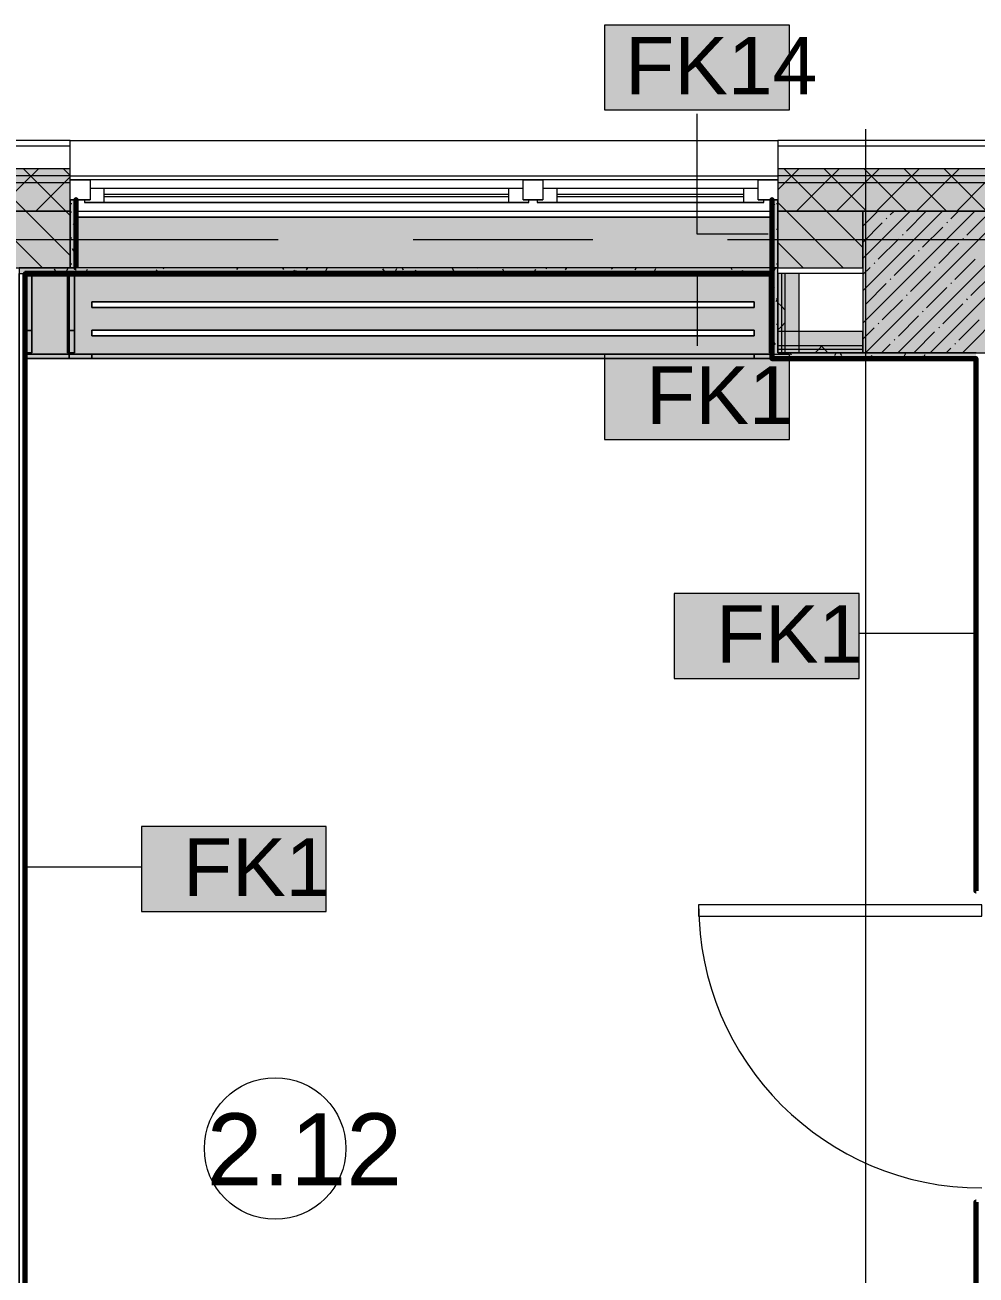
# Model space of a CAD drawing. Header units: millimetres. Extents: x -3817 to 677485, y -22715 to 103890.
# Drawn here: x 404973 to 408333, y 25262 to 29676 of the extents above; entities that cross this region are included whole.
import ezdxf

# ---------------------------------------------------------------- set-up
doc = ezdxf.new("R2010")
doc.units = ezdxf.units.MM
doc.layers.add('PDF _Геометрия', color=7, linetype='Continuous', true_color=0x1d1d1d)
doc.layers.add('PDF _Сплошная заливка', color=7, linetype='Continuous', true_color=0xffffff)
doc.layers.add('PDF _Текст', color=7, linetype='Continuous')
doc.styles.add('PDF GOST-Common', font='arial.ttf')

msp = doc.modelspace()

# ---------------------------------------------------------------- hatches: boundary and pattern name
at = {"layer": 'PDF _Сплошная заливка', "transparency": 33554559}
h = msp.add_hatch(color=256, dxfattribs=at)
h.paths.add_polyline_path([(412423.6, 29119), (412423.6, 29169), (407632.9, 29169), (407632.9, 29119), (412021.4, 29119)], flags=0)
h.paths.add_polyline_path([(405132.9, 29119), (405132.9, 29169), (403622.9, 29169), (403622.9, 29119), (404519.5, 29119)], flags=0)
h.paths.add_polyline_path([(401518.8, 29119), (401522.9, 29119), (401522.9, 29169), (396142.9, 29169), (396142.9, 29119), (400768.6, 29119)], flags=0)
h.paths.add_polyline_path([(392238.1, 29119), (392542.9, 29119), (392542.9, 29169), (391462.9, 29169), (391462.9, 29119)], flags=0)
h.paths.add_polyline_path([(383514.3, 29119), (384442.9, 29119), (384442.9, 29169), (383192.8, 29169), (383192.8, 29119)], flags=0)
h.paths.add_polyline_path([(393442.9, 29119), (395242.9, 29119), (395242.9, 29169), (393442.9, 29169)], flags=0)
h.paths.add_polyline_path([(388322.9, 29119), (388322.9, 29169), (387142.9, 29169), (387142.9, 29119), (388038.1, 29119)], flags=0)
h.paths.add_polyline_path([(376943.2, 29119), (378043.1, 29119), (378043.1, 29169), (376943.2, 29169)], flags=0)
h.paths.add_polyline_path([(376043.2, 29119), (376043.2, 29169), (374789.9, 29169), (374789.9, 29119), (376012.5, 29119)], flags=0)
h.paths.add_polyline_path([(382292.8, 29119), (382292.8, 29169), (381143.1, 29169), (381143.1, 29119), (382013.9, 29119)], flags=0)
h.paths.add_polyline_path([(371511.3, 29119), (371689.9, 29119), (371689.9, 29169), (369292.9, 29169), (369292.9, 29119), (370011, 29119)], flags=0)
h = msp.add_hatch(color=256, dxfattribs=at)
h.paths.add_polyline_path([(412423.6, 29019), (412423.6, 29119), (407632.9, 29119), (407632.9, 29019), (412021.4, 29019)], flags=0)
h.paths.add_polyline_path([(401322.9, 29019), (401522.9, 29019), (401522.9, 29119), (396142.9, 29119), (396142.9, 29019), (400822.9, 29019)], flags=0)
h.paths.add_polyline_path([(404032.9, 29019), (405132.9, 29019), (405132.9, 29119), (403622.9, 29119), (403622.9, 29019), (403769.4, 29019)], flags=0)
h.paths.add_polyline_path([(394042.9, 29019), (395242.9, 29019), (395242.9, 29119), (393442.9, 29119), (393442.9, 29019), (394016.9, 29019)], flags=0)
h.paths.add_polyline_path([(392542.9, 29019), (392542.9, 29119), (391462.9, 29119), (391462.9, 29019), (392516.6, 29019)], flags=0)
h.paths.add_polyline_path([(388038.1, 29019), (388322.9, 29019), (388322.9, 29119), (387142.9, 29119), (387142.9, 29019), (388015.4, 29019)], flags=0)
h.paths.add_polyline_path([(381143.1, 29019), (382292.8, 29019), (382292.8, 29119), (381143.1, 29119)], flags=0)
h.paths.add_polyline_path([(369342.9, 29019), (371689.9, 29019), (371689.9, 29119), (369342.9, 29119)], flags=0)
h.paths.add_polyline_path([(383514.3, 29019), (384442.9, 29019), (384442.9, 29119), (383192.8, 29119), (383192.8, 29019)], flags=0)
h.paths.add_polyline_path([(377647.7, 29019), (378043.1, 29019), (378043.1, 29119), (376943.2, 29119), (376943.2, 29019), (377512.8, 29019)], flags=0)
h.paths.add_polyline_path([(374789.9, 29019), (376043.2, 29019), (376043.2, 29119), (374789.9, 29119)], flags=0)
for points in [[(405132.9, 28819), (405152.9, 28819), (405152.9, 29059), (405132.9, 29059), (405132.9, 28870)], [(407612.9, 28819), (407632.9, 28819), (407632.9, 29059), (407612.9, 29059), (407612.9, 28870)], [(407932.9, 28519), (408432.9, 28519), (408432.9, 29019), (407932.9, 29019), (407932.9, 28819)], [(406019.9, 28799), (407612.9, 28799), (407612.9, 28819), (404952.9, 28819), (404952.9, 28799), (405269.7, 28799)]]:
    msp.add_hatch(color=256, dxfattribs=at).paths.add_polyline_path(points)
h = msp.add_hatch(color=256, dxfattribs=at)
h.paths.add_polyline_path([(411482.9, 28819), (411482.9, 29019), (408432.9, 29019), (408432.9, 28819), (411383.6, 28819)], flags=0)
h.paths.add_polyline_path([(404894.6, 28819), (405132.9, 28819), (405132.9, 29019), (404532.9, 29019), (404532.9, 28819), (404872.9, 28819)], flags=0)
h.paths.add_polyline_path([(407632.9, 28819), (407932.9, 28819), (407932.9, 29019), (407632.9, 29019), (407632.9, 28870)], flags=0)
h.paths.add_polyline_path([(400791.9, 28819), (400822.9, 28819), (400822.9, 29019), (398092.9, 29019), (398092.9, 28819), (400768.6, 28819)], flags=0)
h.paths.add_polyline_path([(401322.9, 28819), (401522.9, 28819), (401522.9, 29019), (401322.9, 29019), (401322.9, 28870)], flags=0)
h.paths.add_polyline_path([(397017.7, 28819), (397592.9, 28819), (397592.9, 29019), (396142.9, 29019), (396142.9, 28819)], flags=0)
h.paths.add_polyline_path([(403769.4, 28819), (404032.9, 28819), (404032.9, 29019), (403622.9, 29019), (403622.9, 28819)], flags=0)
h.paths.add_polyline_path([(394042.9, 28819), (395242.9, 28819), (395242.9, 29019), (394042.9, 29019)], flags=0)
h.paths.add_polyline_path([(384442.9, 28819), (384442.9, 29019), (383192.8, 29019), (383192.8, 28819), (383514.3, 28819)], flags=0)
h.paths.add_polyline_path([(392542.9, 28819), (392542.9, 29019), (391442.9, 29019), (391442.9, 28819), (392516.6, 28819)], flags=0)
h.paths.add_polyline_path([(387142.9, 28819), (388342.9, 28819), (388342.9, 29019), (387142.9, 29019)], flags=0)
h.paths.add_polyline_path([(381143.1, 28819), (382292.8, 28819), (382292.8, 29019), (381143.1, 29019)], flags=0)
h.paths.add_polyline_path([(377647.7, 28819), (378043.1, 28819), (378043.1, 29019), (377647.7, 29019)], flags=0)
at = {"layer": 'PDF _Сплошная заливка', "true_color": 0xeae6de, "transparency": 33554559}
for points in [[(407520.3, 28819), (407611.9, 28819), (407611.9, 28998), (405153.9, 28998), (405153.9, 28819), (406019.9, 28819)], [(405129.1, 28514.1), (405128.9, 28518), (405123.5, 28518), (405123.5, 28798), (404997.5, 28798), (404997.5, 28518), (404978.9, 28518), (404978.9, 28514.4), (405128.9, 28514.1)]]:
    msp.add_hatch(color=254, dxfattribs=at).paths.add_polyline_path(points)
at = {"layer": 'PDF _Сплошная заливка', "true_color": 0xf4f2ee, "transparency": 33554559}
h = msp.add_hatch(color=7, dxfattribs=at)
h.paths.add_polyline_path([(404978.9, 28498.4), (405128.9, 28498.4), (405128.9, 28514.4), (404978.9, 28514.1)], flags=0)
h.paths.add_polyline_path([(405123.5, 28518), (405129.1, 28518), (405128.9, 28798), (405123.5, 28798), (405123.5, 28578.1)], flags=0)
h.paths.add_polyline_path([(404978.9, 28518), (404997.5, 28518), (404997.5, 28798), (404978.9, 28798), (404978.9, 28578.1)], flags=0)
at = {"layer": 'PDF _Сплошная заливка', "true_color": 0xeae6de, "transparency": 33554559}
h = msp.add_hatch(color=254, dxfattribs=at)
h.paths.add_polyline_path([(405128.9, 28498.1), (407611.9, 28499), (407611.9, 28798), (405128.9, 28798), (405128.9, 28636.4)], flags=0)
h.paths.add_polyline_path([(405208.9, 28578.1), (405208.9, 28598.1), (407549.1, 28598.1), (407549.1, 28578.1), (405269.7, 28578.1)], flags=0)
h.paths.add_polyline_path([(405208.9, 28678.1), (405208.9, 28698.1), (407549.1, 28698.1), (407549.1, 28678.1), (405269.7, 28678.1)], flags=0)

# ---------------------------------------------------------------- linework, layer by layer
at = {"layer": 'PDF _Геометрия', "color": 7, "lineweight": 9}
for points in [[(407673.7, 29676.4), (407020.6, 29676.4), (407020.6, 29376.4), (407673.7, 29376.4)], [(405132.9, 29019), (404532.9, 29019)], [(407932.9, 29019), (407632.9, 29019)], [(408432.9, 28519), (408432.9, 28819), (408432.9, 29019), (407932.9, 29019), (407932.9, 28819), (407932.9, 28519)], [(407673.7, 28512.6), (407020.6, 28512.6), (407020.6, 28212.6), (407673.7, 28212.6)], [(407919.9, 27668.8), (407266.8, 27668.8), (407266.8, 27368.8), (407919.9, 27368.8)], [(406037.5, 26845.5), (405384.3, 26845.5), (405384.3, 26545.5), (406037.5, 26545.5)]]:
    msp.add_lwpolyline(points, close=True, dxfattribs=at)
for points in [[(407597.9, 28938), (407347.2, 28938), (407347.2, 29362.5)], [(405132.9, 29249), (403622.9, 29249)], [(412423.6, 29249), (407632.9, 29249)], [(405132.9, 29169), (403622.9, 29169)], [(405132.9, 29144), (403622.9, 29144)], [(412423.6, 29169), (407632.9, 29169)], [(412423.6, 29144), (407632.9, 29144)], [(405132.9, 29119), (403622.9, 29119)], [(412423.6, 29119), (407632.9, 29119)], [(404872.9, 28819), (404952.9, 28819), (404972.9, 28819), (405132.9, 28819), (404952.9, 28819), (404952.9, 28799)], [(407347.2, 28798.5), (407347.2, 28542.7)], [(407645.4, 28799), (407645.4, 28519)], [(407657.9, 28799), (407657.9, 28519)], [(407632.9, 28544), (407932.9, 28544)], [(407632.9, 28531.5), (407932.9, 28531.5)], [(407612.9, 28499), (408331.9, 28499)], [(408332.4, 27526.9), (407919.9, 27526.9)], [(404973.4, 26703.6), (405384.3, 26703.6)]]:
    msp.add_lwpolyline(points, dxfattribs=at)
at = {"layer": 'PDF _Геометрия', "color": 253, "lineweight": 9, "true_color": 0xaaaaaa}
for points in [[(407942.9, 24979.7), (407942.9, 26809.1), (407942.9, 29309.1)], [(407632.9, 29129), (405132.9, 29129)], [(405132.9, 29059), (405202.9, 29059)], [(405252.9, 29079), (406682.9, 29079)], [(406682.9, 29069), (405252.9, 29069)], [(406732.9, 29059), (406802.9, 29059)], [(406852.9, 29079), (407512.9, 29079)], [(407512.9, 29069), (406852.9, 29069)], [(407562.9, 29059), (407632.9, 29059)], [(404280, 28919), (405867.5, 28919)], [(406343.8, 28919), (406978.8, 28919)], [(407455, 28919), (409482.9, 28919), (411982.9, 28919)]]:
    msp.add_lwpolyline(points, dxfattribs=at)
at = {"layer": 'PDF _Геометрия', "color": 9, "lineweight": 9, "true_color": 0xc0c0c0}
for points in [[(408332.9, 28519), (407632.9, 28519), (407632.9, 28819), (407612.9, 28819), (405132.9, 28819), (405132.9, 29019), (405132.9, 29269), (403622.9, 29269)], [(405132.9, 29059), (405132.9, 29269), (407632.9, 29269), (407632.9, 29059)], [(412423.6, 29269), (407632.9, 29269), (407632.9, 29019), (407632.9, 28819), (407932.9, 28819), (407932.9, 29019), (408432.9, 29019)], [(405153.9, 29019), (407611.9, 29019)], [(404952.9, 28819), (404952.9, 20719), (404952.9, 28799), (407612.9, 28799), (407612.9, 28519), (407612.9, 28499)], [(407932.9, 28799), (407632.9, 28799)]]:
    msp.add_lwpolyline(points, dxfattribs=at)
at = {"layer": 'PDF _Геометрия', "lineweight": 9}
for points in [[(405034.7, 28819), (404834.7, 29019), (404734.7, 29119), (404684.7, 29169)], [(405132.9, 28862.2), (404976.1, 29019), (404876.1, 29119), (404826.1, 29169)], [(404870.3, 29019), (404970.3, 29119), (405020.3, 29169)], [(405132.9, 29003.6), (405117.5, 29019), (405017.5, 29119), (404967.5, 29169)], [(405011.7, 29019), (405111.7, 29119), (405132.9, 29140.2)], [(405132.9, 29145.1), (405109, 29169)], [(407632.9, 29094.6), (407657.3, 29119), (407707.3, 29169)], [(407932.9, 28890.7), (407804.5, 29019), (407704.5, 29119), (407654.5, 29169)], [(407698.7, 29019), (407798.7, 29119), (407848.7, 29169)], [(407946, 29019), (407846, 29119), (407796, 29169)], [(407840.2, 29019), (407940.2, 29119), (407990.2, 29169)], [(408087.4, 29019), (407987.4, 29119), (407937.4, 29169)], [(407981.6, 29019), (408081.6, 29119), (408131.6, 29169)], [(408228.8, 29019), (408128.8, 29119), (408078.8, 29169)], [(408123, 29019), (408223, 29119), (408273, 29169)], [(408370.2, 29019), (408270.2, 29119), (408220.2, 29169)], [(408264.4, 29019), (408364.4, 29119), (408414.4, 29169)], [(407863.1, 28819), (407663.1, 29019), (407632.9, 29049.2)], [(407932.9, 28965.9), (407986, 29019)], [(407932.9, 28851.8), (408100.1, 29019)], [(407932.9, 28737.8), (408214.1, 29019)], [(407932.9, 28623.7), (408328.2, 29019)], [(407942.2, 28519), (408432.9, 29009.7)], [(408029.8, 29005.7), (408043.1, 29019)], [(408086.8, 28948.7), (408157.1, 29019)], [(408243.6, 28991.4), (408271.2, 29019)], [(408300.6, 28934.4), (408371.9, 29005.7)], [(407932.9, 28908.8), (408001.2, 28977.2)], [(408015.5, 28991.4), (408017.9, 28993.8)], [(408143.8, 28891.7), (408215.1, 28962.9)], [(408229.3, 28977.2), (408231.7, 28979.6)], [(407987, 28848.9), (408058.3, 28920.2)], [(408072.5, 28934.4), (408074.9, 28936.8)], [(408286.4, 28920.2), (408288.7, 28922.5)], [(407721.7, 28819), (407632.9, 28907.8)], [(408056.3, 28519), (408432.9, 28895.6)], [(408129.6, 28877.4), (408131.9, 28879.8)], [(408200.8, 28834.6), (408272.1, 28905.9)], [(407972.7, 28834.6), (407975.1, 28837)], [(408044, 28791.9), (408115.3, 28863.1)], [(408257.9, 28777.6), (408329.1, 28848.9)], [(407932.9, 28794.8), (407958.5, 28820.4)], [(408101, 28734.8), (408172.3, 28806.1)], [(408186.6, 28820.4), (408188.9, 28822.7)], [(408314.9, 28720.6), (408386.2, 28791.9)], [(407944.2, 28692.1), (408015.5, 28763.3)], [(408029.8, 28777.6), (408032.1, 28780)], [(408158.1, 28677.8), (408229.3, 28749.1)], [(408170.3, 28519), (408432.9, 28781.6)], [(408243.6, 28763.3), (408246, 28765.7)], [(408001.2, 28635), (408072.5, 28706.3)], [(408086.8, 28720.6), (408089.2, 28722.9)], [(408300.6, 28706.3), (408303, 28708.7)], [(407657.9, 28670.7), (407645.4, 28683.2), (407632.9, 28695.7)], [(408143.8, 28663.6), (408146.2, 28665.9)], [(408215.1, 28620.8), (408286.4, 28692.1)], [(408284.4, 28519), (408432.9, 28667.5)], [(407632.9, 28599.6), (407645.4, 28612.1), (407657.9, 28624.6)], [(407987, 28620.8), (407989.4, 28623.2)], [(408058.3, 28578), (408129.6, 28649.3)], [(408200.8, 28606.5), (408203.2, 28608.9)], [(408272.1, 28563.8), (408343.4, 28635)], [(407932.9, 28566.7), (407972.7, 28606.5)], [(408044, 28563.8), (408046.4, 28566.1)], [(408115.3, 28521), (408186.6, 28592.3)], [(407764.4, 28519), (407776.9, 28531.5), (407789.4, 28544)], [(407809.6, 28519), (407797.1, 28531.5), (407784.6, 28544)], [(407999.3, 28519), (408029.8, 28549.5)], [(408227.4, 28519), (408243.6, 28535.2)], [(408257.9, 28549.5), (408260.2, 28551.9)]]:
    msp.add_lwpolyline(points, dxfattribs=at)
at = {"layer": 'PDF _Геометрия', "color": 116, "lineweight": 13, "true_color": 0x008040}
msp.add_lwpolyline([(405132.9, 29144), (407632.9, 29144)], dxfattribs=at)
at = {"layer": 'PDF _Геометрия', "color": 253, "lineweight": 13, "true_color": 0xaaaaaa}
for points in [[(405202.9, 29129), (405202.9, 29059), (405132.9, 29059), (405132.9, 29129)], [(405182.9, 29049), (406752.9, 29049), (406752.9, 29059), (406732.9, 29059), (406732.9, 29099), (405202.9, 29099), (405202.9, 29059), (405182.9, 29059)], [(406802.9, 29129), (406802.9, 29059), (406732.9, 29059), (406732.9, 29129)], [(406782.9, 29049), (407582.9, 29049), (407582.9, 29059), (407562.9, 29059), (407562.9, 29099), (406802.9, 29099), (406802.9, 29059), (406782.9, 29059)], [(407632.9, 29129), (407632.9, 29059), (407562.9, 29059), (407562.9, 29129)], [(407352.9, 26569), (407352.9, 26529), (408352.9, 26529), (408352.9, 26569)]]:
    msp.add_lwpolyline(points, close=True, dxfattribs=at)
for points in [[(405252.9, 29049), (405252.9, 29099)], [(406682.9, 29049), (406682.9, 29099)], [(406852.9, 29049), (406852.9, 29099)], [(407512.9, 29049), (407512.9, 29099)], [(406752.9, 29049), (405182.9, 29049)], [(407582.9, 29049), (406782.9, 29049)]]:
    msp.add_lwpolyline(points, dxfattribs=at)
at = {"layer": 'PDF _Геометрия', "color": 9, "lineweight": 9, "true_color": 0xc0c0c0}
for points in [[(405152.9, 28819), (405152.9, 29059), (405132.9, 29059), (405132.9, 28819)], [(407632.9, 28819), (407632.9, 29059), (407612.9, 29059), (407612.9, 28819)], [(407707.9, 28519), (407707.9, 28799), (407632.9, 28799), (407632.9, 28519)], [(407932.9, 28594), (407632.9, 28594), (407632.9, 28519), (407932.9, 28519)]]:
    msp.add_lwpolyline(points, close=True, dxfattribs=at)
at = {"layer": 'PDF _Геометрия', "color": 7, "lineweight": 70, "true_color": 0xffd2ff}
for points in [[(405153.9, 28819), (405153.9, 29059), (405152.9, 29059), (405152.9, 28819)], [(407612.9, 28819), (407612.9, 29059), (407611.9, 29059), (407611.9, 28819)]]:
    msp.add_lwpolyline(points, close=True, dxfattribs=at)
at = {"layer": 'PDF _Геометрия', "color": 253, "lineweight": 9, "true_color": 0x9b9b9b}
for points in [[(405132.9, 29046.2), (405138.9, 29046.2)], [(405137.9, 29013.4), (405132.9, 29022.1)], [(405152.2, 29046.9), (405147.2, 29038.2)], [(407621.6, 29039.6), (407616.6, 29048.3)], [(407628.2, 29046.2), (407632.9, 29046.2)], [(405148.1, 28978.8), (405143.1, 28970.1)], [(405132.9, 28924.3), (405138.9, 28924.3)], [(407614.6, 28930), (407612.9, 28932.8)], [(407616.6, 28926.3), (407612.9, 28919.8)], [(407628.2, 28954.8), (407632.9, 28954.8)], [(405146, 28877.4), (405141, 28886.1)], [(405132.9, 28832.8), (405138.9, 28832.8)], [(407618.6, 28861.9), (407613.6, 28870.6)], [(407628.2, 28832.8), (407632.9, 28832.8)], [(405006.9, 28802.4), (405016.9, 28802.4)], [(405082.1, 28805.3), (405077.1, 28814)], [(405083.1, 28805.2), (405079.5, 28799)], [(405098.3, 28802.4), (405108.4, 28802.4)], [(405120.9, 28799), (405118.7, 28802.8)], [(405124.7, 28816.4), (405119.7, 28807.7)], [(405159.3, 28802.4), (405169.3, 28802.4)], [(405191.3, 28799), (405186.7, 28806.9)], [(405192.7, 28812.3), (405187.7, 28803.6)], [(405311.7, 28802.4), (405321.7, 28802.4)], [(405367.3, 28799), (405364.4, 28803.9)], [(405403.1, 28802.4), (405413.2, 28802.4)], [(405438.5, 28811.2), (405433.4, 28802.5)], [(405463.9, 28814.5), (405461.3, 28819)], [(405494.6, 28802.4), (405504.6, 28802.4)], [(405506.5, 28807.1), (405501.8, 28799)], [(405543.2, 28799), (405542.1, 28800.9)], [(405677.4, 28802.4), (405687.5, 28802.4)], [(405724.5, 28819), (405720.8, 28812.6)], [(405768.9, 28802.4), (405778.9, 28802.4)], [(405829.9, 28802.4), (405839.9, 28802.4)], [(405887.3, 28812.6), (405883.6, 28819)], [(405929, 28801.5), (405923.9, 28810.2)], [(405929.9, 28809), (405924.9, 28800.3)], [(405970.9, 28819), (405966.5, 28811.5)], [(405982.2, 28802.4), (405992.3, 28802.4)], [(406039.6, 28816.1), (406034.6, 28807.4)], [(406073.7, 28802.4), (406083.7, 28802.4)], [(406165.1, 28802.4), (406175.2, 28802.4)], [(406201.1, 28817.8), (406200.4, 28819)], [(406242.7, 28806.6), (406237.7, 28815.4)], [(406285.3, 28815), (406280.3, 28806.3)], [(406310.8, 28810.7), (406306, 28819)], [(406352.4, 28799.6), (406347.4, 28808.3)], [(406348, 28802.4), (406358.1, 28802.4)], [(406353.4, 28810.9), (406348.3, 28802.2)], [(406439.5, 28802.4), (406449.5, 28802.4)], [(406488.5, 28807.7), (406483.4, 28816.4)], [(406500.4, 28802.4), (406510.5, 28802.4)], [(406569.2, 28819), (406567.7, 28816.3)], [(406652.8, 28802.4), (406662.9, 28802.4)], [(406666.2, 28804.8), (406661.1, 28813.5)], [(406704.7, 28799), (406702.8, 28802.3)], [(406735.2, 28801.6), (406733.6, 28799)], [(406744.2, 28802.4), (406754.3, 28802.4)], [(406775.1, 28799), (406770.8, 28806.4)], [(406776.8, 28812.8), (406771.8, 28804.1)], [(406815.6, 28819), (406813.4, 28815.2)], [(406835.7, 28802.4), (406845.7, 28802.4)], [(406886, 28819), (406881.4, 28811.2)], [(406951.1, 28799), (406948.5, 28803.4)], [(406980.9, 28800.6), (406980, 28799)], [(407018.6, 28802.4), (407028.6, 28802.4)], [(407048, 28814), (407045.1, 28819)], [(407110, 28802.4), (407120.1, 28802.4)], [(407127, 28799), (407126.2, 28800.4)], [(407132.2, 28818.8), (407127.2, 28810.1)], [(407171, 28802.4), (407181, 28802.4)], [(407200.2, 28814.7), (407195.2, 28806)], [(407323.4, 28802.4), (407333.4, 28802.4)], [(407414.8, 28802.4), (407424.9, 28802.4)], [(407471.4, 28812.1), (407467.4, 28819)], [(407506.2, 28802.4), (407516.3, 28802.4)], [(407513, 28801), (407508, 28809.7)], [(407582, 28805.4), (407578.3, 28799)], [(407623.7, 28816.6), (407618.7, 28807.9)], [(407619.6, 28748.6), (407614.6, 28739.8)], [(407630.8, 28706.9), (407625.7, 28698.2)], [(407628.2, 28710.9), (407632.9, 28710.9)], [(407628.2, 28619.5), (407632.9, 28619.5)], [(407623.8, 28548.2), (407618.8, 28556.9)], [(407618.5, 28502.8), (407616.3, 28499)], [(407680.7, 28510.6), (407675.8, 28519)], [(407837.8, 28517), (407832.8, 28508.3)], [(407858.4, 28507.6), (407853.4, 28516.3)], [(407898.6, 28499), (407895, 28505.2)], [(407968.1, 28500.5), (407963, 28509.2)], [(408041.9, 28504.7), (408038.6, 28499)], [(408083.6, 28515.9), (408078.5, 28507.2)], [(408144.9, 28499), (408140.7, 28506.3)], [(408151.6, 28511.8), (408146.6, 28503.1)], [(408240.2, 28516.9), (408239, 28519)], [(408320.9, 28499), (408318.4, 28503.3)]]:
    msp.add_lwpolyline(points, dxfattribs=at)
at = {"layer": 'PDF _Геометрия', "color": 8, "lineweight": 9, "true_color": 0x808080}
for points in [[(405153.9, 28998), (407611.9, 28998)], [(405128.9, 28798), (407611.9, 28798), (405128.9, 28798), (405128.9, 28498.1), (407612, 28498.1), (405128.9, 28498.1)], [(407549.1, 28698.1), (407549.1, 28678.1), (405208.9, 28678.1), (405208.9, 28698.1)], [(407549.1, 28698.1), (405208.9, 28698.1), (405208.9, 28678.1), (407549.1, 28678.1)], [(407549.1, 28598.1), (407549.1, 28578.1), (405208.9, 28578.1), (405208.9, 28598.1)], [(407549.1, 28598.1), (405208.9, 28598.1), (405208.9, 28578.1), (407549.1, 28578.1)], [(404978.9, 28518), (404978.9, 28498.4), (405128.9, 28498.4), (404978.9, 28498.4)]]:
    msp.add_lwpolyline(points, close=True, dxfattribs=at)
at = {"layer": 'PDF _Геометрия', "color": 231, "lineweight": 70, "true_color": 0xff80c0}
for points in [[(407612.9, 28499), (407612.9, 28819), (407611.9, 28819), (407611.9, 28799), (404972.9, 28799)], [(406382.9, 20739), (406383.9, 20739), (406383.9, 21039), (406383.9, 21040), (405842.9, 21040), (405841.9, 21040), (405841.9, 20740), (404973.9, 20740), (404973.9, 28798), (407611.9, 28798), (407611.9, 28499), (407611.9, 28498), (408331.9, 28498), (408331.9, 26619), (408332.9, 26619)], [(408332.9, 25519), (408331.9, 25519), (408331.9, 25140), (407912.9, 25140), (407911.9, 25140), (407911.9, 24599), (407911.9, 24598), (408331.9, 24598), (408331.9, 23399), (408332.9, 23399)]]:
    msp.add_lwpolyline(points, dxfattribs=at)
at = {"layer": 'PDF _Геометрия', "color": 9, "lineweight": 9, "true_color": 0xbfbfbf}
msp.add_lwpolyline([(404978.9, 28798), (404973.9, 28798)], close=True, dxfattribs=at)
for points in [[(404973.9, 28798), (404997.5, 28798)], [(404978.9, 28798), (404978.9, 28518), (404978.9, 28798)], [(404997.5, 28598), (404973.9, 28598), (404978.9, 28598)], [(405123.5, 28598), (405128.9, 28598)]]:
    msp.add_lwpolyline(points, dxfattribs=at)
at = {"layer": 'PDF _Геометрия', "color": 8, "lineweight": 9, "true_color": 0x808080}
for points in [[(404997.5, 28598), (404997.5, 28798), (404997.5, 28518), (404973.9, 28518), (404978.9, 28518)], [(405128.9, 28518), (405123.5, 28518), (405123.5, 28798), (405123.5, 28598)], [(404978.9, 28514.4), (404978.9, 28498.4), (404978.9, 28514.4), (405128.9, 28514.4), (405128.9, 28498.4)], [(405128.9, 28498.4), (404978.9, 28498.4), (405128.9, 28498.4)], [(405128.9, 28514.1), (405128.9, 28498.1)], [(407612, 28498.1), (405128.9, 28498.1), (407612, 28498.1)], [(407548.9, 28498.1), (405208.9, 28498.1), (407548.9, 28498.1)]]:
    msp.add_lwpolyline(points, dxfattribs=at)
at = {"layer": 'PDF _Геометрия', "color": 254, "lineweight": 9, "true_color": 0xd5d3cf}
for points in [[(404997.5, 28798), (404978.9, 28798)], [(405129.1, 28797.6), (405129.1, 28518)], [(407611.9, 28598), (407603.5, 28598)], [(405208.9, 28498.1), (405208.9, 28514.1)]]:
    msp.add_lwpolyline(points, close=True, dxfattribs=at)
at = {"layer": 'PDF _Геометрия', "color": 253, "lineweight": 9, "true_color": 0xaba79f}
for points in [[(404978.9, 28518), (404997.5, 28518), (404997.5, 28798), (404997.5, 28598)], [(405123.5, 28598), (405123.5, 28798), (405123.5, 28518), (405128.9, 28518), (405147.5, 28518), (405129.1, 28518)], [(405123.5, 28798), (405128.9, 28798)], [(405128.9, 28514.4), (404978.9, 28514.4)], [(405128.9, 28514.1), (407611.9, 28514.1), (405128.9, 28514.1)], [(407548.9, 28514.1), (405208.9, 28514.1), (407548.9, 28514.1)]]:
    msp.add_lwpolyline(points, dxfattribs=at)
at = {"layer": 'PDF _Геометрия', "color": 7, "lineweight": 9, "true_color": 0xf4f4f3}
for points in [[(405123.5, 28798), (405128.9, 28798)], [(405129.1, 28798), (405147.5, 28798)], [(407603.5, 28798), (407611.9, 28798)]]:
    msp.add_lwpolyline(points, dxfattribs=at)
at = {"layer": 'PDF _Геометрия', "color": 254, "lineweight": 9, "true_color": 0xeae9e7}
msp.add_lwpolyline([(405123.5, 28798), (405128.9, 28798), (405147.5, 28798), (405129.1, 28798)], dxfattribs=at)
at = {"layer": 'PDF _Геометрия', "color": 254, "lineweight": 9, "true_color": 0xdfdfdf}
msp.add_lwpolyline([(405123.5, 28798), (405128.9, 28798)], dxfattribs=at)
at = {"layer": 'PDF _Геометрия', "color": 9, "lineweight": 9, "true_color": 0xc1bbaf}
for points in [[(405128.9, 28798), (407611.9, 28798), (405128.9, 28798)], [(405128.9, 28798), (405147.5, 28798)], [(407603.5, 28798), (407611.9, 28798)]]:
    msp.add_lwpolyline(points, dxfattribs=at)
at = {"layer": 'PDF _Геометрия', "color": 253, "lineweight": 9, "true_color": 0xaba79f}
for points in [[(405147.5, 28518), (405147.5, 28797.2), (405147.5, 28598), (405147.5, 28797.2)], [(407603.5, 28518), (407603.5, 28798), (407603.5, 28598), (407603.5, 28798)], [(405129.1, 28514.1), (405129.1, 28518)], [(407611.9, 28518), (407603.5, 28518)]]:
    msp.add_lwpolyline(points, close=True, dxfattribs=at)
at = {"layer": 'PDF _Геометрия', "color": 9, "lineweight": 9, "true_color": 0xcbc7bf}
msp.add_lwpolyline([(407611.9, 28819), (405153.9, 28819)], dxfattribs=at)
at = {"layer": 'PDF _Геометрия', "color": 254, "lineweight": 9, "true_color": 0xeae9e7}
msp.add_lwpolyline([(407611.9, 28798), (407603.5, 28798)], close=True, dxfattribs=at)
at = {"layer": 'PDF _Геометрия', "color": 254, "lineweight": 9, "true_color": 0xd5d3cf}
for points in [[(404978.9, 28598), (404997.5, 28598)], [(405123.5, 28598), (405128.9, 28598), (405147.5, 28598), (405129.1, 28598)], [(405128.9, 28514.1), (405128.9, 28498.4), (405128.9, 28514.4)], [(407548.9, 28514.1), (407548.9, 28498.1), (407548.9, 28514.1)]]:
    msp.add_lwpolyline(points, dxfattribs=at)
at = {"layer": 'PDF _Геометрия', "color": 9, "lineweight": 9, "true_color": 0xcbc7bf}
msp.add_lwpolyline([(405129.1, 28514.1), (405129.1, 28498.6)], close=True, dxfattribs=at)
at = {"layer": 'PDF _Геометрия', "color": 231, "lineweight": 9, "true_color": 0xff80c0}
msp.add_lwpolyline([(408332.9, 26619), (408332.9, 28499), (408331.9, 28499), (407612.9, 28499)], dxfattribs=at)
at = {"layer": 'PDF _Геометрия', "color": 7, "lineweight": 9}
msp.add_circle((405856.7, 25708.5), 250, dxfattribs=at)
msp.add_circle((405856.7, 25708.5), 250, dxfattribs=at)
at = {"layer": 'PDF _Геометрия', "color": 253, "lineweight": 9, "true_color": 0xaaaaaa}
msp.add_arc((408352.9, 26569), 1000, 180, 269.9999, dxfattribs=at)
at = {"layer": 'PDF _Сплошная заливка', "lineweight": 9, "transparency": 33554559}
for points in [[(407673.7, 29676.4), (407020.6, 29676.4), (407673.7, 29376.4), (407020.6, 29376.4)], [(407673.7, 28512.6), (407020.6, 28512.6), (407673.7, 28212.6), (407020.6, 28212.6)], [(407919.9, 27668.8), (407266.8, 27668.8), (407919.9, 27368.8), (407266.8, 27368.8)], [(406037.5, 26845.5), (405384.3, 26845.5), (406037.5, 26545.5), (405384.3, 26545.5)]]:
    msp.add_solid(points, dxfattribs=at)
at = {"layer": 'PDF _Сплошная заливка', "color": 7, "lineweight": 35, "true_color": 0xffd2ff, "transparency": 33554559}
for points in [[(405152.9, 28819), (405153.9, 28819), (405152.9, 28870)], [(407611.9, 28819), (407612.9, 28819), (407611.9, 28870)]]:
    msp.add_solid(points, dxfattribs=at)
at = {"layer": 'PDF _Сплошная заливка', "color": 254, "lineweight": 35, "true_color": 0xffb9dc, "transparency": 33554559}
for points in [[(407611.9, 28798), (407611.9, 28799), (407520.3, 28798)], [(407612.9, 28819), (407611.9, 28819), (407611.9, 28799)], [(407611.9, 28499), (407612.9, 28499), (407611.9, 28798)], [(408331.9, 25140), (408332.9, 25140), (408331.9, 25519)]]:
    msp.add_solid(points, dxfattribs=at)
at = {"layer": 'PDF _Сплошная заливка', "lineweight": 35, "transparency": 33554559}
for points in [[(407632.9, 28519), (407632.9, 28819), (407612.9, 28519), (407612.9, 28819)], [(407632.9, 28519), (407645.4, 28519), (407632.9, 28799), (407645.4, 28799)], [(407645.4, 28519), (407657.9, 28519), (407645.4, 28799), (407657.9, 28799)], [(407632.9, 28531.5), (407932.9, 28531.5), (407632.9, 28544), (407932.9, 28544)], [(407632.9, 28519), (407932.9, 28519), (407632.9, 28531.5), (407932.9, 28531.5)], [(407612.9, 28499), (408332.9, 28499), (407612.9, 28519), (408332.9, 28519)]]:
    msp.add_solid(points, dxfattribs=at)
at = {"layer": 'PDF _Сплошная заливка', "color": 254, "lineweight": 35, "true_color": 0xe7e7e7, "transparency": 33554559}
for points in [[(407657.9, 28519), (407707.9, 28519), (407657.9, 28799), (407707.9, 28799)], [(407632.9, 28544), (407932.9, 28544), (407632.9, 28594), (407932.9, 28594)]]:
    msp.add_solid(points, dxfattribs=at)

# ---------------------------------------------------------------- texts
at = {"layer": 'PDF _Текст', "char_height": 203.2, "attachment_point": 4, "style": 'PDF GOST-Common'}
for s, insert in [('FK14', (407093.5, 29533)), ('FK1', (407167.7, 28369.2)), ('FK1', (407413.9, 27525.3)), ('FK1', (405531.4, 26702.1))]:
    msp.add_mtext(s, dxfattribs=dict(at, insert=insert))
at = {"layer": 'PDF _Текст', "color": 250, "true_color": 0x3c3c3c, "insert": (405614.9, 25705.7), "char_height": 254, "attachment_point": 4, "style": 'PDF GOST-Common'}
msp.add_mtext('2.12', dxfattribs=at)

doc.saveas('drawing.dxf')
